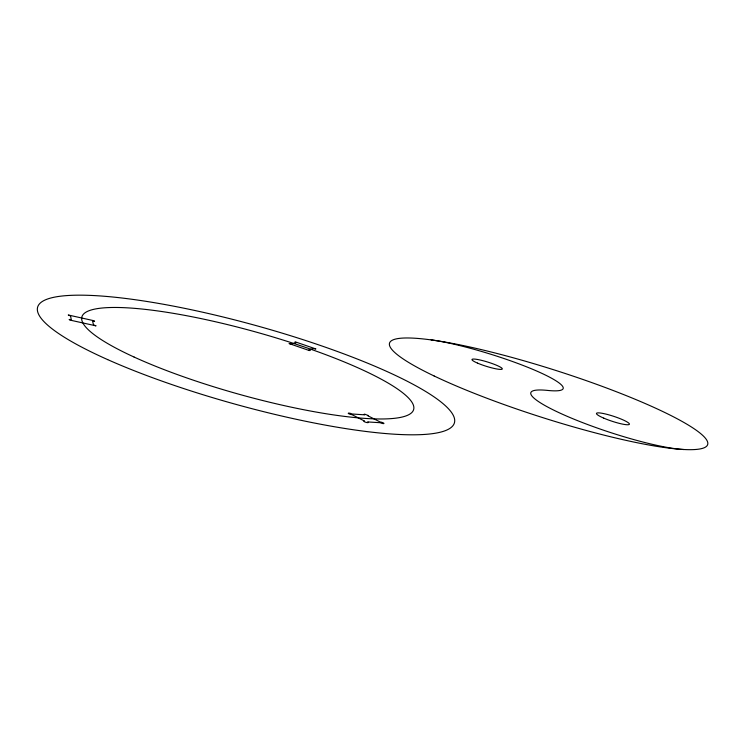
<?xml version="1.0" encoding="UTF-8"?>
<svg xmlns="http://www.w3.org/2000/svg" width="745" height="745" viewBox="0 0 745 745"><rect width="100%" height="100%" fill="white"/><g stroke="black" fill="none" stroke-linecap="round" stroke-linejoin="round"><path stroke-width="1.12" d="M431.085 339.869A79.622 11.24 17.3 0 1 536.055 370.749A79.622 11.24 17.3 0 1 547.575 390.417A86.951 13.019 18.2 0 0 566.619 416.083A86.951 13.019 18.2 0 0 683.789 449.514M95.863 325.826L69.825 320.052L69.164 319.475L71.259 319.633L70.561 315.973L68.261 315.005L93.898 320.713L94.578 321.291L92.557 321.132L93.525 324.839L95.863 325.826M368.412 415.561L367.76 415.719L380.201 422.015A2.3 0.475 16.7 0 1 383.321 422.909A2.3 0.475 16.7 0 1 383.34 423.607A2.3 0.475 16.7 0 1 380.211 422.713L367.63 421.94A2.337 0.484 16.6 0 1 367.611 422.648A2.337 0.484 16.6 0 1 364.435 421.745A2.337 0.484 16.6 0 1 364.463 421.037L351.994 414.667A2.309 0.475 16.4 0 1 348.856 413.773A2.309 0.475 16.4 0 1 348.911 413.093A2.309 0.475 16.4 0 1 352.05 413.987L364.659 414.835L364.035 414.313L364.687 414.164L368.412 415.561M315.74 348.911L313.375 348.548L308.933 349.815L310.209 350.504L309.212 350.513L289.079 343.547L291.5 343.929L296.119 342.728L294.89 342.057L295.886 342.067L315.74 348.911M134.128 357.069A172.225 32.24 15.6 0 0 409.685 414.183A172.225 32.24 15.6 0 0 200.06 318.385A172.225 32.24 15.6 0 0 134.128 357.069M107.69 359.621A216.255 40.649 15.5 0 0 450.325 428.086A216.255 40.649 15.5 0 0 179.564 307.322A216.255 40.649 15.5 0 0 107.69 359.621M477.498 363.104A15.896 2.244 17.3 0 0 502.13 369.166A15.896 2.244 17.3 0 0 481.792 360.403A15.896 2.244 17.3 0 0 477.498 363.104M603.748 418.131A17.358 2.598 18.2 0 0 629.404 424.268A17.358 2.598 18.2 0 0 605.648 414.024A17.358 2.598 18.2 0 0 603.748 418.131M434.149 375.992A166.973 24.464 17.7 0 0 701.65 448.592A166.973 24.464 17.7 0 0 509.766 356.846A166.973 24.464 17.7 0 0 434.149 375.992"/></g></svg>
